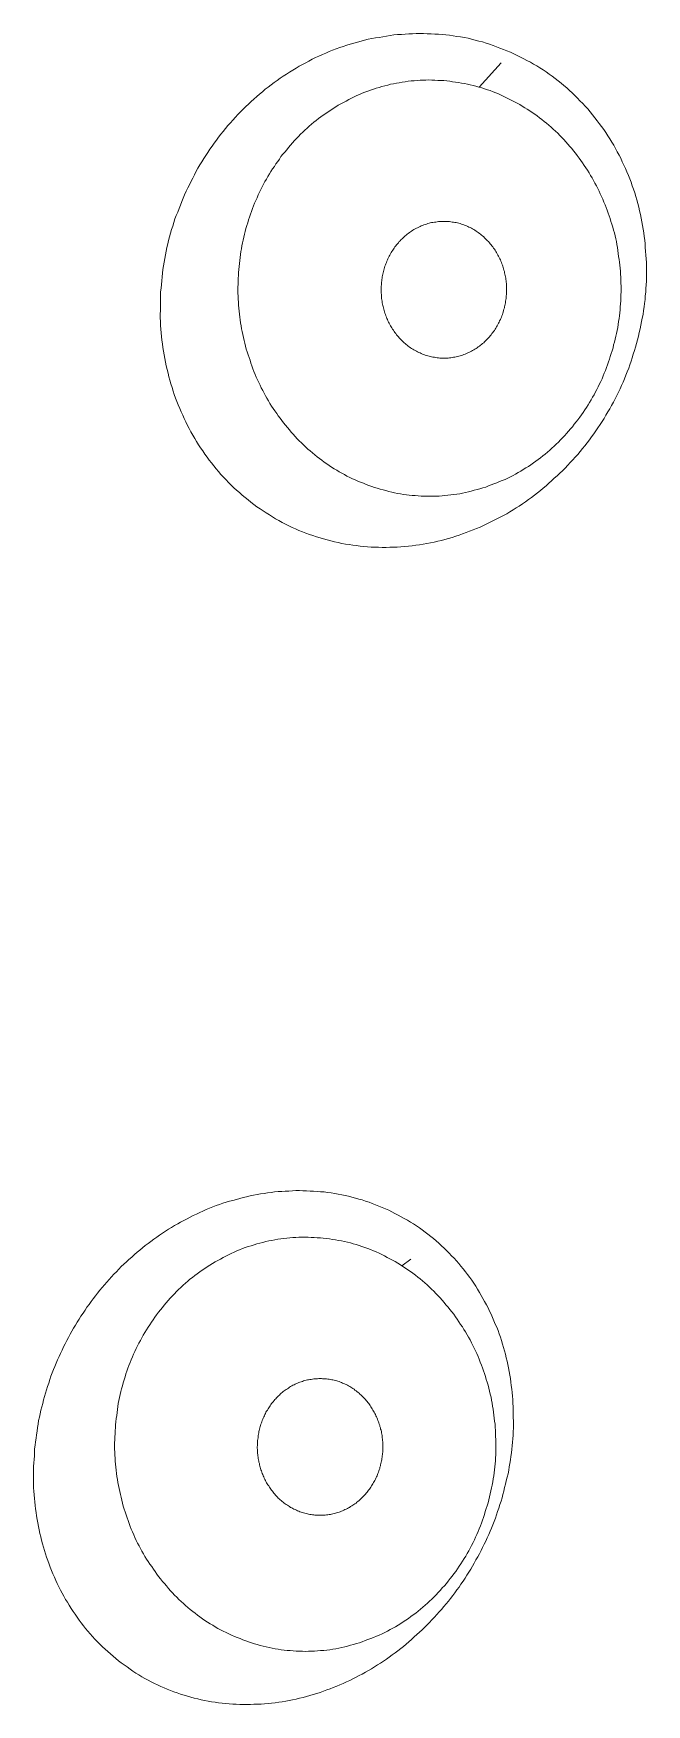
# Model space of a CAD drawing. Extents: x -5208 to -4788, y -2139 to -1842.
# Drawn here: x -4984.93 to -4980.39, y -2089.11 to -2076.76 of the extents above; entities that cross this region are included whole.
import ezdxf

# ---------------------------------------------------------------- set-up
doc = ezdxf.new("R2010")
doc.units = 0
doc.header["$LTSCALE"] = 7
doc.layers.add('Trimetric', color=7, linetype='CONTINUOUS')

msp = doc.modelspace()

# ---------------------------------------------------------------- linework, layer by layer
at = {"layer": 'Trimetric', "color": 0, "linetype": 'Continuous', "lineweight": 18}
for points in [[(-4982.262, -2076.773), (-4982.235, -2076.771), (-4982.207, -2076.769), (-4982.18, -2076.767), (-4982.152, -2076.766), (-4982.125, -2076.764), (-4982.097, -2076.762), (-4982.07, -2076.762), (-4982.042, -2076.763), (-4982.015, -2076.764), (-4981.987, -2076.765), (-4981.96, -2076.767), (-4981.932, -2076.768), (-4981.905, -2076.769), (-4981.877, -2076.772), (-4981.85, -2076.776), (-4981.823, -2076.779), (-4981.796, -2076.784), (-4981.769, -2076.788), (-4981.741, -2076.793), (-4981.714, -2076.798), (-4981.688, -2076.804), (-4981.661, -2076.811), (-4981.634, -2076.818), (-4981.608, -2076.825), (-4981.581, -2076.833), (-4981.555, -2076.841), (-4981.529, -2076.851), (-4981.504, -2076.861), (-4981.478, -2076.871), (-4981.452, -2076.88), (-4981.426, -2076.89), (-4981.401, -2076.9), (-4981.376, -2076.912), (-4981.351, -2076.925), (-4981.327, -2076.937), (-4981.302, -2076.949), (-4981.278, -2076.962), (-4981.253, -2076.974), (-4981.229, -2076.988), (-4981.206, -2077.002), (-4981.182, -2077.016), (-4981.159, -2077.031), (-4981.136, -2077.047), (-4981.114, -2077.062), (-4981.091, -2077.079), (-4981.07, -2077.095), (-4981.048, -2077.112), (-4981.026, -2077.129), (-4981.005, -2077.147), (-4980.984, -2077.165), (-4980.963, -2077.183), (-4980.944, -2077.202), (-4980.924, -2077.222), (-4980.905, -2077.241), (-4980.886, -2077.261), (-4980.866, -2077.281), (-4980.847, -2077.3), (-4980.829, -2077.32), (-4980.811, -2077.342), (-4980.794, -2077.364), (-4980.777, -2077.385), (-4980.76, -2077.407), (-4980.743, -2077.428), (-4980.726, -2077.45), (-4980.71, -2077.472), (-4980.694, -2077.495), (-4980.679, -2077.518), (-4980.665, -2077.541), (-4980.65, -2077.565), (-4980.636, -2077.588), (-4980.623, -2077.612), (-4980.61, -2077.637), (-4980.597, -2077.661), (-4980.584, -2077.685), (-4980.573, -2077.71), (-4980.561, -2077.735), (-4980.549, -2077.76), (-4980.539, -2077.786), (-4980.528, -2077.811), (-4980.518, -2077.837), (-4980.508, -2077.862), (-4980.499, -2077.888), (-4980.49, -2077.914), (-4980.481, -2077.94), (-4980.473, -2077.967), (-4980.465, -2077.993), (-4980.458, -2078.02), (-4980.451, -2078.046), (-4980.445, -2078.073), (-4980.438, -2078.1), (-4980.434, -2078.127), (-4980.429, -2078.154), (-4980.424, -2078.181), (-4980.42, -2078.208), (-4980.415, -2078.236), (-4980.411, -2078.263), (-4980.407, -2078.29), (-4980.405, -2078.317), (-4980.403, -2078.345), (-4980.401, -2078.372), (-4980.399, -2078.4), (-4980.397, -2078.427), (-4980.395, -2078.455), (-4980.394, -2078.482), (-4980.393, -2078.51), (-4980.394, -2078.537), (-4980.394, -2078.565), (-4980.395, -2078.592), (-4980.396, -2078.62), (-4980.398, -2078.647), (-4980.4, -2078.675), (-4980.403, -2078.702), (-4980.405, -2078.729), (-4980.408, -2078.757), (-4980.412, -2078.784), (-4980.416, -2078.811), (-4980.42, -2078.839), (-4980.425, -2078.866), (-4980.431, -2078.892), (-4980.437, -2078.919), (-4980.442, -2078.946), (-4980.448, -2078.973), (-4980.453, -2079), (-4980.46, -2079.027), (-4980.468, -2079.053), (-4980.476, -2079.08), (-4980.484, -2079.106), (-4980.492, -2079.132), (-4980.5, -2079.159), (-4980.508, -2079.185), (-4980.517, -2079.211), (-4980.526, -2079.237), (-4980.536, -2079.263), (-4980.546, -2079.288), (-4980.557, -2079.314), (-4980.567, -2079.339), (-4980.579, -2079.364), (-4980.59, -2079.389), (-4980.602, -2079.414), (-4980.614, -2079.439), (-4980.626, -2079.463), (-4980.639, -2079.488), (-4980.653, -2079.512), (-4980.666, -2079.536), (-4980.68, -2079.56), (-4980.694, -2079.583), (-4980.708, -2079.607), (-4980.722, -2079.63), (-4980.737, -2079.653), (-4980.753, -2079.676), (-4980.768, -2079.699), (-4980.784, -2079.722), (-4980.8, -2079.744), (-4980.816, -2079.766), (-4980.833, -2079.788), (-4980.85, -2079.81), (-4980.867, -2079.831), (-4980.885, -2079.852), (-4980.903, -2079.873), (-4980.922, -2079.893), (-4980.94, -2079.914), (-4980.959, -2079.934), (-4980.977, -2079.954), (-4980.996, -2079.975), (-4981.015, -2079.994), (-4981.035, -2080.013), (-4981.055, -2080.032), (-4981.076, -2080.05), (-4981.096, -2080.069), (-4981.116, -2080.087), (-4981.137, -2080.106), (-4981.158, -2080.124), (-4981.179, -2080.141), (-4981.201, -2080.158), (-4981.222, -2080.175), (-4981.245, -2080.191), (-4981.267, -2080.208), (-4981.289, -2080.224), (-4981.312, -2080.239), (-4981.335, -2080.255), (-4981.358, -2080.269), (-4981.381, -2080.284), (-4981.405, -2080.298), (-4981.428, -2080.312), (-4981.452, -2080.326), (-4981.477, -2080.338), (-4981.502, -2080.35), (-4981.526, -2080.363), (-4981.551, -2080.375), (-4981.575, -2080.387), (-4981.6, -2080.4), (-4981.625, -2080.411), (-4981.651, -2080.421), (-4981.677, -2080.431), (-4981.702, -2080.441), (-4981.728, -2080.45), (-4981.754, -2080.46), (-4981.779, -2080.47), (-4981.805, -2080.479), (-4981.832, -2080.487), (-4981.858, -2080.495), (-4981.885, -2080.502), (-4981.911, -2080.509), (-4981.938, -2080.515), (-4981.965, -2080.521), (-4981.992, -2080.526), (-4982.019, -2080.532), (-4982.046, -2080.537), (-4982.073, -2080.541), (-4982.101, -2080.545), (-4982.128, -2080.549), (-4982.155, -2080.552), (-4982.183, -2080.554), (-4982.21, -2080.557), (-4982.237, -2080.558), (-4982.265, -2080.559), (-4982.292, -2080.56), (-4982.32, -2080.561), (-4982.348, -2080.561), (-4982.375, -2080.56), (-4982.403, -2080.56), (-4982.43, -2080.558), (-4982.457, -2080.556), (-4982.485, -2080.554), (-4982.512, -2080.551), (-4982.54, -2080.548), (-4982.567, -2080.545), (-4982.594, -2080.54), (-4982.621, -2080.536), (-4982.648, -2080.531), (-4982.675, -2080.525), (-4982.702, -2080.519), (-4982.729, -2080.513), (-4982.756, -2080.506), (-4982.782, -2080.498), (-4982.808, -2080.491), (-4982.835, -2080.483), (-4982.861, -2080.474), (-4982.887, -2080.465), (-4982.913, -2080.455), (-4982.938, -2080.445), (-4982.964, -2080.435), (-4982.989, -2080.424), (-4983.014, -2080.413), (-4983.039, -2080.401), (-4983.064, -2080.389), (-4983.088, -2080.376), (-4983.113, -2080.363), (-4983.137, -2080.35), (-4983.16, -2080.335), (-4983.183, -2080.32), (-4983.206, -2080.305), (-4983.229, -2080.29), (-4983.252, -2080.275), (-4983.275, -2080.26), (-4983.298, -2080.244), (-4983.319, -2080.226), (-4983.34, -2080.209), (-4983.361, -2080.191), (-4983.383, -2080.174), (-4983.404, -2080.156), (-4983.425, -2080.139), (-4983.445, -2080.12), (-4983.465, -2080.101), (-4983.484, -2080.082), (-4983.503, -2080.062), (-4983.522, -2080.041), (-4983.541, -2080.021), (-4983.559, -2080.001), (-4983.577, -2079.979), (-4983.594, -2079.958), (-4983.611, -2079.937), (-4983.628, -2079.915), (-4983.644, -2079.893), (-4983.661, -2079.871), (-4983.676, -2079.848), (-4983.692, -2079.825), (-4983.707, -2079.802), (-4983.721, -2079.779), (-4983.735, -2079.755), (-4983.749, -2079.731), (-4983.763, -2079.707), (-4983.776, -2079.683), (-4983.788, -2079.659), (-4983.801, -2079.634), (-4983.812, -2079.609), (-4983.824, -2079.584), (-4983.836, -2079.559), (-4983.846, -2079.534), (-4983.857, -2079.508), (-4983.867, -2079.483), (-4983.876, -2079.457), (-4983.886, -2079.431), (-4983.895, -2079.405), (-4983.903, -2079.379), (-4983.911, -2079.352), (-4983.918, -2079.326), (-4983.926, -2079.299), (-4983.932, -2079.273), (-4983.939, -2079.246), (-4983.945, -2079.219), (-4983.951, -2079.192), (-4983.956, -2079.165), (-4983.962, -2079.138), (-4983.966, -2079.111), (-4983.97, -2079.084), (-4983.974, -2079.056), (-4983.977, -2079.029), (-4983.981, -2079.002), (-4983.983, -2078.974), (-4983.985, -2078.947), (-4983.987, -2078.92), (-4983.989, -2078.892), (-4983.99, -2078.865), (-4983.99, -2078.837), (-4983.989, -2078.81), (-4983.989, -2078.782), (-4983.989, -2078.754), (-4983.988, -2078.727), (-4983.988, -2078.699), (-4983.987, -2078.672), (-4983.984, -2078.645), (-4983.981, -2078.617), (-4983.978, -2078.59), (-4983.975, -2078.562), (-4983.973, -2078.535), (-4983.97, -2078.508), (-4983.966, -2078.48), (-4983.961, -2078.453), (-4983.957, -2078.426), (-4983.952, -2078.399), (-4983.946, -2078.372), (-4983.94, -2078.345), (-4983.934, -2078.318), (-4983.928, -2078.292), (-4983.921, -2078.265), (-4983.913, -2078.238), (-4983.906, -2078.212), (-4983.898, -2078.186), (-4983.889, -2078.159), (-4983.881, -2078.133), (-4983.871, -2078.108), (-4983.861, -2078.082), (-4983.851, -2078.056), (-4983.841, -2078.031), (-4983.831, -2078.005), (-4983.821, -2077.979), (-4983.811, -2077.954), (-4983.799, -2077.929), (-4983.786, -2077.904), (-4983.774, -2077.88), (-4983.762, -2077.855), (-4983.749, -2077.831), (-4983.737, -2077.806), (-4983.725, -2077.781), (-4983.711, -2077.758), (-4983.697, -2077.734), (-4983.683, -2077.71), (-4983.668, -2077.687), (-4983.654, -2077.664), (-4983.638, -2077.641), (-4983.623, -2077.618), (-4983.607, -2077.595), (-4983.591, -2077.573), (-4983.575, -2077.551), (-4983.558, -2077.529), (-4983.541, -2077.507), (-4983.524, -2077.486), (-4983.507, -2077.464), (-4983.489, -2077.443), (-4983.471, -2077.422), (-4983.453, -2077.402), (-4983.434, -2077.382), (-4983.415, -2077.362), (-4983.396, -2077.342), (-4983.377, -2077.322), (-4983.357, -2077.303), (-4983.337, -2077.284), (-4983.317, -2077.265), (-4983.297, -2077.247), (-4983.276, -2077.228), (-4983.255, -2077.21), (-4983.234, -2077.193), (-4983.213, -2077.175), (-4983.191, -2077.158), (-4983.169, -2077.141), (-4983.147, -2077.125), (-4983.125, -2077.109), (-4983.103, -2077.093), (-4983.08, -2077.078), (-4983.057, -2077.063), (-4983.034, -2077.048), (-4983.01, -2077.033), (-4982.986, -2077.019), (-4982.963, -2077.005), (-4982.939, -2076.992), (-4982.914, -2076.979), (-4982.89, -2076.966), (-4982.866, -2076.953), (-4982.841, -2076.941), (-4982.816, -2076.93), (-4982.791, -2076.918), (-4982.766, -2076.907), (-4982.74, -2076.896), (-4982.715, -2076.886), (-4982.689, -2076.876), (-4982.663, -2076.867), (-4982.637, -2076.858), (-4982.611, -2076.849), (-4982.585, -2076.842), (-4982.558, -2076.834), (-4982.532, -2076.827), (-4982.505, -2076.82), (-4982.479, -2076.813), (-4982.452, -2076.805), (-4982.425, -2076.8), (-4982.398, -2076.795), (-4982.371, -2076.791), (-4982.344, -2076.786), (-4982.316, -2076.782), (-4982.289, -2076.777)], [(-4982.003, -2077.106), (-4981.981, -2077.107), (-4981.959, -2077.108), (-4981.937, -2077.109), (-4981.915, -2077.11), (-4981.893, -2077.111), (-4981.871, -2077.113), (-4981.849, -2077.115), (-4981.828, -2077.119), (-4981.806, -2077.122), (-4981.784, -2077.125), (-4981.762, -2077.129), (-4981.741, -2077.132), (-4981.719, -2077.136), (-4981.698, -2077.141), (-4981.676, -2077.147), (-4981.655, -2077.152), (-4981.634, -2077.158), (-4981.613, -2077.164), (-4981.592, -2077.171), (-4981.571, -2077.178), (-4981.55, -2077.185), (-4981.529, -2077.193), (-4981.509, -2077.201), (-4981.489, -2077.209), (-4981.468, -2077.218), (-4981.448, -2077.227), (-4981.429, -2077.237), (-4981.409, -2077.247), (-4981.39, -2077.257), (-4981.37, -2077.267), (-4981.35, -2077.277), (-4981.331, -2077.287), (-4981.313, -2077.299), (-4981.294, -2077.311), (-4981.276, -2077.323), (-4981.257, -2077.335), (-4981.239, -2077.347), (-4981.22, -2077.359), (-4981.202, -2077.372), (-4981.185, -2077.385), (-4981.167, -2077.399), (-4981.15, -2077.412), (-4981.133, -2077.426), (-4981.116, -2077.441), (-4981.1, -2077.455), (-4981.084, -2077.47), (-4981.067, -2077.485), (-4981.051, -2077.5), (-4981.036, -2077.516), (-4981.021, -2077.532), (-4981.005, -2077.547), (-4980.99, -2077.564), (-4980.976, -2077.58), (-4980.961, -2077.597), (-4980.947, -2077.613), (-4980.933, -2077.63), (-4980.919, -2077.648), (-4980.906, -2077.665), (-4980.893, -2077.683), (-4980.88, -2077.701), (-4980.867, -2077.718), (-4980.855, -2077.737), (-4980.843, -2077.755), (-4980.831, -2077.773), (-4980.819, -2077.792), (-4980.808, -2077.811), (-4980.796, -2077.83), (-4980.786, -2077.849), (-4980.775, -2077.868), (-4980.765, -2077.888), (-4980.755, -2077.907), (-4980.745, -2077.927), (-4980.736, -2077.947), (-4980.727, -2077.967), (-4980.717, -2077.987), (-4980.709, -2078.008), (-4980.701, -2078.028), (-4980.692, -2078.048), (-4980.685, -2078.069), (-4980.677, -2078.09), (-4980.67, -2078.11), (-4980.663, -2078.131), (-4980.657, -2078.152), (-4980.65, -2078.173), (-4980.644, -2078.194), (-4980.638, -2078.216), (-4980.632, -2078.237), (-4980.627, -2078.258), (-4980.622, -2078.28), (-4980.617, -2078.301), (-4980.613, -2078.323), (-4980.609, -2078.344), (-4980.606, -2078.366), (-4980.603, -2078.388), (-4980.6, -2078.41), (-4980.597, -2078.432), (-4980.594, -2078.453), (-4980.591, -2078.475), (-4980.589, -2078.497), (-4980.587, -2078.519), (-4980.586, -2078.541), (-4980.585, -2078.563), (-4980.584, -2078.585), (-4980.583, -2078.607), (-4980.582, -2078.629), (-4980.582, -2078.651), (-4980.582, -2078.673), (-4980.583, -2078.695), (-4980.583, -2078.717), (-4980.585, -2078.739), (-4980.586, -2078.761), (-4980.588, -2078.783), (-4980.59, -2078.805), (-4980.592, -2078.827), (-4980.594, -2078.849), (-4980.597, -2078.87), (-4980.6, -2078.892), (-4980.604, -2078.914), (-4980.607, -2078.936), (-4980.612, -2078.957), (-4980.617, -2078.979), (-4980.622, -2079), (-4980.627, -2079.021), (-4980.632, -2079.043), (-4980.637, -2079.064), (-4980.641, -2079.086), (-4980.648, -2079.107), (-4980.655, -2079.128), (-4980.662, -2079.149), (-4980.669, -2079.17), (-4980.676, -2079.19), (-4980.682, -2079.211), (-4980.689, -2079.232), (-4980.697, -2079.253), (-4980.706, -2079.273), (-4980.714, -2079.293), (-4980.723, -2079.314), (-4980.732, -2079.334), (-4980.742, -2079.353), (-4980.751, -2079.373), (-4980.761, -2079.393), (-4980.771, -2079.412), (-4980.782, -2079.432), (-4980.793, -2079.451), (-4980.804, -2079.47), (-4980.815, -2079.489), (-4980.826, -2079.508), (-4980.838, -2079.526), (-4980.85, -2079.545), (-4980.862, -2079.563), (-4980.875, -2079.581), (-4980.888, -2079.599), (-4980.901, -2079.617), (-4980.914, -2079.634), (-4980.928, -2079.651), (-4980.942, -2079.669), (-4980.956, -2079.685), (-4980.97, -2079.702), (-4980.985, -2079.719), (-4980.999, -2079.735), (-4981.015, -2079.751), (-4981.03, -2079.767), (-4981.045, -2079.782), (-4981.061, -2079.798), (-4981.077, -2079.813), (-4981.093, -2079.828), (-4981.11, -2079.842), (-4981.127, -2079.856), (-4981.144, -2079.871), (-4981.161, -2079.884), (-4981.178, -2079.898), (-4981.196, -2079.911), (-4981.213, -2079.924), (-4981.231, -2079.937), (-4981.249, -2079.95), (-4981.267, -2079.962), (-4981.286, -2079.974), (-4981.305, -2079.985), (-4981.324, -2079.997), (-4981.343, -2080.008), (-4981.362, -2080.019), (-4981.381, -2080.029), (-4981.401, -2080.039), (-4981.42, -2080.049), (-4981.44, -2080.058), (-4981.461, -2080.067), (-4981.481, -2080.075), (-4981.501, -2080.083), (-4981.522, -2080.091), (-4981.542, -2080.099), (-4981.563, -2080.107), (-4981.583, -2080.115), (-4981.605, -2080.121), (-4981.626, -2080.127), (-4981.647, -2080.133), (-4981.668, -2080.139), (-4981.69, -2080.145), (-4981.711, -2080.151), (-4981.732, -2080.155), (-4981.754, -2080.16), (-4981.775, -2080.164), (-4981.797, -2080.167), (-4981.819, -2080.171), (-4981.841, -2080.173), (-4981.863, -2080.176), (-4981.885, -2080.178), (-4981.906, -2080.179), (-4981.928, -2080.181), (-4981.95, -2080.182), (-4981.972, -2080.182), (-4981.994, -2080.183), (-4982.016, -2080.183), (-4982.038, -2080.182), (-4982.06, -2080.182), (-4982.082, -2080.18), (-4982.104, -2080.178), (-4982.126, -2080.177), (-4982.148, -2080.175), (-4982.17, -2080.172), (-4982.192, -2080.169), (-4982.213, -2080.165), (-4982.235, -2080.162), (-4982.257, -2080.157), (-4982.278, -2080.153), (-4982.3, -2080.147), (-4982.321, -2080.141), (-4982.342, -2080.136), (-4982.363, -2080.13), (-4982.385, -2080.124), (-4982.406, -2080.118), (-4982.426, -2080.111), (-4982.447, -2080.103), (-4982.467, -2080.095), (-4982.488, -2080.087), (-4982.509, -2080.079), (-4982.529, -2080.071), (-4982.549, -2080.062), (-4982.569, -2080.053), (-4982.589, -2080.043), (-4982.609, -2080.034), (-4982.628, -2080.023), (-4982.647, -2080.013), (-4982.667, -2080.002), (-4982.685, -2079.99), (-4982.704, -2079.979), (-4982.723, -2079.967), (-4982.741, -2079.955), (-4982.759, -2079.943), (-4982.777, -2079.93), (-4982.795, -2079.917), (-4982.813, -2079.904), (-4982.83, -2079.891), (-4982.847, -2079.877), (-4982.864, -2079.863), (-4982.881, -2079.848), (-4982.898, -2079.834), (-4982.914, -2079.819), (-4982.93, -2079.804), (-4982.946, -2079.789), (-4982.962, -2079.774), (-4982.977, -2079.758), (-4982.992, -2079.742), (-4983.007, -2079.725), (-4983.021, -2079.709), (-4983.035, -2079.692), (-4983.049, -2079.675), (-4983.063, -2079.658), (-4983.078, -2079.641), (-4983.092, -2079.624), (-4983.104, -2079.606), (-4983.117, -2079.588), (-4983.129, -2079.57), (-4983.142, -2079.552), (-4983.154, -2079.534), (-4983.167, -2079.516), (-4983.179, -2079.497), (-4983.19, -2079.478), (-4983.201, -2079.459), (-4983.212, -2079.44), (-4983.222, -2079.421), (-4983.232, -2079.401), (-4983.243, -2079.382), (-4983.252, -2079.362), (-4983.262, -2079.342), (-4983.271, -2079.322), (-4983.28, -2079.302), (-4983.289, -2079.282), (-4983.297, -2079.261), (-4983.305, -2079.241), (-4983.312, -2079.22), (-4983.319, -2079.199), (-4983.326, -2079.178), (-4983.333, -2079.158), (-4983.34, -2079.137), (-4983.347, -2079.116), (-4983.354, -2079.095), (-4983.359, -2079.073), (-4983.364, -2079.052), (-4983.369, -2079.031), (-4983.374, -2079.009), (-4983.379, -2078.988), (-4983.384, -2078.966), (-4983.389, -2078.945), (-4983.392, -2078.923), (-4983.396, -2078.901), (-4983.399, -2078.88), (-4983.402, -2078.858), (-4983.405, -2078.836), (-4983.407, -2078.814), (-4983.409, -2078.792), (-4983.411, -2078.77), (-4983.412, -2078.748), (-4983.414, -2078.726), (-4983.414, -2078.704), (-4983.415, -2078.682), (-4983.416, -2078.66), (-4983.415, -2078.638), (-4983.414, -2078.616), (-4983.413, -2078.594), (-4983.413, -2078.572), (-4983.412, -2078.55), (-4983.411, -2078.528), (-4983.41, -2078.506), (-4983.407, -2078.484), (-4983.405, -2078.463), (-4983.402, -2078.441), (-4983.399, -2078.419), (-4983.396, -2078.397), (-4983.393, -2078.375), (-4983.39, -2078.354), (-4983.386, -2078.332), (-4983.382, -2078.31), (-4983.377, -2078.289), (-4983.372, -2078.267), (-4983.367, -2078.246), (-4983.362, -2078.225), (-4983.356, -2078.203), (-4983.35, -2078.182), (-4983.343, -2078.161), (-4983.337, -2078.14), (-4983.33, -2078.119), (-4983.323, -2078.098), (-4983.316, -2078.078), (-4983.308, -2078.057), (-4983.3, -2078.037), (-4983.292, -2078.016), (-4983.283, -2077.996), (-4983.274, -2077.976), (-4983.265, -2077.956), (-4983.256, -2077.936), (-4983.246, -2077.916), (-4983.237, -2077.896), (-4983.226, -2077.877), (-4983.216, -2077.857), (-4983.205, -2077.838), (-4983.194, -2077.819), (-4983.183, -2077.8), (-4983.171, -2077.782), (-4983.159, -2077.764), (-4983.146, -2077.745), (-4983.134, -2077.727), (-4983.121, -2077.709), (-4983.109, -2077.691), (-4983.097, -2077.672), (-4983.083, -2077.655), (-4983.069, -2077.639), (-4983.055, -2077.622), (-4983.041, -2077.605), (-4983.027, -2077.588), (-4983.012, -2077.571), (-4982.998, -2077.554), (-4982.983, -2077.538), (-4982.967, -2077.523), (-4982.952, -2077.507), (-4982.936, -2077.492), (-4982.92, -2077.477), (-4982.904, -2077.461), (-4982.888, -2077.447), (-4982.871, -2077.432), (-4982.854, -2077.418), (-4982.837, -2077.405), (-4982.82, -2077.391), (-4982.802, -2077.378), (-4982.784, -2077.365), (-4982.766, -2077.353), (-4982.748, -2077.341), (-4982.729, -2077.329), (-4982.711, -2077.316), (-4982.692, -2077.304), (-4982.674, -2077.292), (-4982.655, -2077.282), (-4982.635, -2077.272), (-4982.615, -2077.262), (-4982.596, -2077.251), (-4982.576, -2077.241), (-4982.557, -2077.231), (-4982.537, -2077.222), (-4982.517, -2077.213), (-4982.497, -2077.204), (-4982.476, -2077.196), (-4982.456, -2077.188), (-4982.435, -2077.181), (-4982.414, -2077.174), (-4982.393, -2077.167), (-4982.372, -2077.161), (-4982.351, -2077.155), (-4982.33, -2077.149), (-4982.308, -2077.144), (-4982.287, -2077.138), (-4982.265, -2077.134), (-4982.244, -2077.13), (-4982.222, -2077.126), (-4982.2, -2077.122), (-4982.179, -2077.119), (-4982.157, -2077.116), (-4982.135, -2077.113), (-4982.113, -2077.112), (-4982.091, -2077.11), (-4982.069, -2077.108), (-4982.047, -2077.107), (-4982.025, -2077.107)], [(-4981.893, -2078.151), (-4981.903, -2078.151), (-4981.913, -2078.152), (-4981.923, -2078.152), (-4981.933, -2078.153), (-4981.943, -2078.154), (-4981.953, -2078.156), (-4981.963, -2078.157), (-4981.973, -2078.159), (-4981.983, -2078.16), (-4981.993, -2078.163), (-4982.002, -2078.165), (-4982.012, -2078.168), (-4982.022, -2078.171), (-4982.031, -2078.174), (-4982.041, -2078.177), (-4982.05, -2078.181), (-4982.06, -2078.185), (-4982.069, -2078.189), (-4982.078, -2078.193), (-4982.087, -2078.198), (-4982.096, -2078.202), (-4982.105, -2078.207), (-4982.114, -2078.212), (-4982.122, -2078.217), (-4982.131, -2078.223), (-4982.139, -2078.229), (-4982.147, -2078.234), (-4982.156, -2078.24), (-4982.164, -2078.246), (-4982.171, -2078.252), (-4982.179, -2078.259), (-4982.187, -2078.265), (-4982.194, -2078.272), (-4982.202, -2078.279), (-4982.209, -2078.286), (-4982.216, -2078.294), (-4982.223, -2078.301), (-4982.229, -2078.309), (-4982.235, -2078.317), (-4982.242, -2078.324), (-4982.248, -2078.332), (-4982.254, -2078.34), (-4982.26, -2078.348), (-4982.266, -2078.357), (-4982.271, -2078.365), (-4982.277, -2078.374), (-4982.282, -2078.382), (-4982.287, -2078.391), (-4982.292, -2078.4), (-4982.297, -2078.409), (-4982.302, -2078.418), (-4982.306, -2078.427), (-4982.31, -2078.436), (-4982.314, -2078.445), (-4982.318, -2078.455), (-4982.322, -2078.464), (-4982.325, -2078.473), (-4982.328, -2078.483), (-4982.332, -2078.493), (-4982.334, -2078.502), (-4982.337, -2078.512), (-4982.34, -2078.522), (-4982.342, -2078.531), (-4982.344, -2078.541), (-4982.346, -2078.551), (-4982.348, -2078.561), (-4982.35, -2078.571), (-4982.351, -2078.581), (-4982.352, -2078.591), (-4982.354, -2078.601), (-4982.355, -2078.611), (-4982.355, -2078.621), (-4982.356, -2078.631), (-4982.356, -2078.641), (-4982.357, -2078.651), (-4982.357, -2078.662), (-4982.356, -2078.672), (-4982.356, -2078.682), (-4982.355, -2078.692), (-4982.355, -2078.702), (-4982.354, -2078.712), (-4982.353, -2078.722), (-4982.351, -2078.732), (-4982.35, -2078.742), (-4982.348, -2078.752), (-4982.346, -2078.762), (-4982.344, -2078.772), (-4982.342, -2078.781), (-4982.34, -2078.791), (-4982.337, -2078.801), (-4982.334, -2078.811), (-4982.331, -2078.82), (-4982.328, -2078.83), (-4982.325, -2078.84), (-4982.322, -2078.849), (-4982.318, -2078.858), (-4982.314, -2078.868), (-4982.31, -2078.877), (-4982.306, -2078.886), (-4982.302, -2078.895), (-4982.297, -2078.904), (-4982.292, -2078.913), (-4982.287, -2078.922), (-4982.282, -2078.931), (-4982.277, -2078.939), (-4982.272, -2078.948), (-4982.266, -2078.956), (-4982.26, -2078.965), (-4982.255, -2078.973), (-4982.248, -2078.981), (-4982.242, -2078.989), (-4982.236, -2078.996), (-4982.229, -2079.004), (-4982.223, -2079.012), (-4982.216, -2079.019), (-4982.209, -2079.026), (-4982.201, -2079.033), (-4982.194, -2079.041), (-4982.187, -2079.048), (-4982.179, -2079.054), (-4982.171, -2079.06), (-4982.163, -2079.067), (-4982.156, -2079.073), (-4982.148, -2079.079), (-4982.139, -2079.085), (-4982.131, -2079.091), (-4982.122, -2079.096), (-4982.114, -2079.101), (-4982.105, -2079.106), (-4982.096, -2079.111), (-4982.087, -2079.116), (-4982.078, -2079.12), (-4982.069, -2079.124), (-4982.06, -2079.128), (-4982.05, -2079.132), (-4982.041, -2079.135), (-4982.031, -2079.139), (-4982.022, -2079.142), (-4982.012, -2079.145), (-4982.002, -2079.147), (-4981.993, -2079.15), (-4981.983, -2079.153), (-4981.973, -2079.155), (-4981.963, -2079.156), (-4981.953, -2079.158), (-4981.943, -2079.159), (-4981.933, -2079.16), (-4981.923, -2079.161), (-4981.913, -2079.162), (-4981.903, -2079.162), (-4981.893, -2079.162), (-4981.883, -2079.162), (-4981.873, -2079.161), (-4981.862, -2079.161), (-4981.852, -2079.16), (-4981.842, -2079.159), (-4981.832, -2079.158), (-4981.822, -2079.156), (-4981.812, -2079.154), (-4981.802, -2079.153), (-4981.793, -2079.15), (-4981.783, -2079.148), (-4981.773, -2079.145), (-4981.764, -2079.142), (-4981.754, -2079.139), (-4981.744, -2079.136), (-4981.735, -2079.132), (-4981.726, -2079.128), (-4981.716, -2079.124), (-4981.707, -2079.12), (-4981.698, -2079.116), (-4981.689, -2079.111), (-4981.68, -2079.106), (-4981.672, -2079.101), (-4981.663, -2079.096), (-4981.654, -2079.091), (-4981.646, -2079.085), (-4981.638, -2079.079), (-4981.63, -2079.073), (-4981.622, -2079.067), (-4981.614, -2079.06), (-4981.606, -2079.054), (-4981.598, -2079.048), (-4981.591, -2079.041), (-4981.584, -2079.034), (-4981.577, -2079.026), (-4981.57, -2079.019), (-4981.563, -2079.012), (-4981.556, -2079.004), (-4981.549, -2078.997), (-4981.543, -2078.989), (-4981.537, -2078.981), (-4981.531, -2078.973), (-4981.525, -2078.965), (-4981.519, -2078.957), (-4981.514, -2078.948), (-4981.508, -2078.94), (-4981.503, -2078.931), (-4981.498, -2078.922), (-4981.493, -2078.913), (-4981.488, -2078.904), (-4981.484, -2078.895), (-4981.48, -2078.886), (-4981.475, -2078.877), (-4981.471, -2078.868), (-4981.467, -2078.858), (-4981.464, -2078.849), (-4981.46, -2078.84), (-4981.457, -2078.83), (-4981.454, -2078.821), (-4981.451, -2078.811), (-4981.448, -2078.801), (-4981.445, -2078.791), (-4981.443, -2078.782), (-4981.441, -2078.772), (-4981.439, -2078.762), (-4981.437, -2078.752), (-4981.436, -2078.742), (-4981.434, -2078.732), (-4981.433, -2078.722), (-4981.432, -2078.712), (-4981.431, -2078.702), (-4981.43, -2078.692), (-4981.43, -2078.682), (-4981.429, -2078.672), (-4981.429, -2078.662), (-4981.429, -2078.652), (-4981.429, -2078.641), (-4981.429, -2078.631), (-4981.43, -2078.621), (-4981.43, -2078.611), (-4981.431, -2078.601), (-4981.433, -2078.591), (-4981.434, -2078.581), (-4981.435, -2078.571), (-4981.437, -2078.561), (-4981.439, -2078.551), (-4981.441, -2078.541), (-4981.443, -2078.532), (-4981.445, -2078.522), (-4981.448, -2078.512), (-4981.451, -2078.502), (-4981.454, -2078.493), (-4981.457, -2078.483), (-4981.46, -2078.474), (-4981.463, -2078.464), (-4981.467, -2078.455), (-4981.471, -2078.445), (-4981.475, -2078.436), (-4981.479, -2078.427), (-4981.484, -2078.418), (-4981.488, -2078.409), (-4981.493, -2078.4), (-4981.498, -2078.391), (-4981.503, -2078.382), (-4981.508, -2078.374), (-4981.513, -2078.365), (-4981.519, -2078.357), (-4981.525, -2078.348), (-4981.531, -2078.34), (-4981.537, -2078.332), (-4981.543, -2078.324), (-4981.549, -2078.316), (-4981.556, -2078.309), (-4981.562, -2078.301), (-4981.57, -2078.294), (-4981.577, -2078.287), (-4981.584, -2078.28), (-4981.591, -2078.273), (-4981.598, -2078.266), (-4981.606, -2078.259), (-4981.614, -2078.253), (-4981.622, -2078.246), (-4981.63, -2078.24), (-4981.638, -2078.234), (-4981.646, -2078.228), (-4981.654, -2078.223), (-4981.663, -2078.217), (-4981.671, -2078.212), (-4981.68, -2078.207), (-4981.689, -2078.202), (-4981.698, -2078.197), (-4981.707, -2078.193), (-4981.716, -2078.189), (-4981.726, -2078.185), (-4981.735, -2078.181), (-4981.744, -2078.177), (-4981.754, -2078.174), (-4981.763, -2078.171), (-4981.773, -2078.168), (-4981.783, -2078.165), (-4981.793, -2078.163), (-4981.802, -2078.16), (-4981.812, -2078.159), (-4981.822, -2078.157), (-4981.832, -2078.156), (-4981.842, -2078.154), (-4981.852, -2078.153), (-4981.862, -2078.152), (-4981.872, -2078.152), (-4981.882, -2078.151)], [(-4983.144, -2085.323), (-4983.118, -2085.322), (-4983.092, -2085.321), (-4983.066, -2085.319), (-4983.04, -2085.318), (-4983.013, -2085.316), (-4982.987, -2085.315), (-4982.961, -2085.314), (-4982.935, -2085.316), (-4982.909, -2085.317), (-4982.882, -2085.318), (-4982.856, -2085.32), (-4982.83, -2085.321), (-4982.804, -2085.323), (-4982.778, -2085.325), (-4982.752, -2085.329), (-4982.726, -2085.332), (-4982.7, -2085.336), (-4982.674, -2085.341), (-4982.648, -2085.346), (-4982.623, -2085.351), (-4982.597, -2085.357), (-4982.572, -2085.363), (-4982.546, -2085.37), (-4982.521, -2085.377), (-4982.496, -2085.384), (-4982.471, -2085.392), (-4982.446, -2085.401), (-4982.422, -2085.411), (-4982.397, -2085.42), (-4982.373, -2085.43), (-4982.349, -2085.44), (-4982.325, -2085.45), (-4982.3, -2085.46), (-4982.277, -2085.472), (-4982.254, -2085.484), (-4982.231, -2085.497), (-4982.208, -2085.509), (-4982.185, -2085.522), (-4982.162, -2085.534), (-4982.139, -2085.547), (-4982.117, -2085.561), (-4982.095, -2085.575), (-4982.073, -2085.59), (-4982.052, -2085.605), (-4982.03, -2085.621), (-4982.01, -2085.637), (-4981.989, -2085.653), (-4981.969, -2085.67), (-4981.949, -2085.687), (-4981.929, -2085.704), (-4981.91, -2085.722), (-4981.891, -2085.74), (-4981.872, -2085.758), (-4981.853, -2085.777), (-4981.835, -2085.796), (-4981.817, -2085.814), (-4981.8, -2085.834), (-4981.783, -2085.854), (-4981.766, -2085.874), (-4981.749, -2085.894), (-4981.733, -2085.915), (-4981.717, -2085.936), (-4981.701, -2085.957), (-4981.686, -2085.978), (-4981.671, -2086), (-4981.657, -2086.022), (-4981.644, -2086.044), (-4981.63, -2086.067), (-4981.617, -2086.09), (-4981.604, -2086.112), (-4981.591, -2086.135), (-4981.578, -2086.158), (-4981.566, -2086.181), (-4981.555, -2086.205), (-4981.544, -2086.229), (-4981.534, -2086.253), (-4981.523, -2086.277), (-4981.513, -2086.301), (-4981.502, -2086.325), (-4981.492, -2086.349), (-4981.484, -2086.374), (-4981.475, -2086.399), (-4981.466, -2086.424), (-4981.459, -2086.449), (-4981.451, -2086.474), (-4981.444, -2086.499), (-4981.437, -2086.524), (-4981.431, -2086.55), (-4981.425, -2086.575), (-4981.419, -2086.601), (-4981.414, -2086.626), (-4981.409, -2086.652), (-4981.404, -2086.678), (-4981.401, -2086.704), (-4981.398, -2086.73), (-4981.394, -2086.756), (-4981.391, -2086.782), (-4981.388, -2086.808), (-4981.385, -2086.834), (-4981.382, -2086.86), (-4981.382, -2086.887), (-4981.381, -2086.913), (-4981.38, -2086.939), (-4981.379, -2086.965), (-4981.379, -2086.991), (-4981.378, -2087.018), (-4981.378, -2087.044), (-4981.378, -2087.07), (-4981.379, -2087.096), (-4981.381, -2087.122), (-4981.383, -2087.149), (-4981.384, -2087.175), (-4981.387, -2087.201), (-4981.39, -2087.227), (-4981.393, -2087.253), (-4981.397, -2087.279), (-4981.4, -2087.305), (-4981.404, -2087.331), (-4981.409, -2087.357), (-4981.413, -2087.382), (-4981.418, -2087.408), (-4981.424, -2087.434), (-4981.431, -2087.459), (-4981.437, -2087.485), (-4981.443, -2087.51), (-4981.449, -2087.536), (-4981.456, -2087.561), (-4981.462, -2087.586), (-4981.47, -2087.611), (-4981.479, -2087.636), (-4981.487, -2087.661), (-4981.496, -2087.686), (-4981.504, -2087.711), (-4981.512, -2087.736), (-4981.521, -2087.76), (-4981.531, -2087.785), (-4981.54, -2087.809), (-4981.551, -2087.833), (-4981.561, -2087.857), (-4981.572, -2087.881), (-4981.583, -2087.905), (-4981.594, -2087.929), (-4981.606, -2087.952), (-4981.618, -2087.976), (-4981.63, -2087.999), (-4981.642, -2088.022), (-4981.655, -2088.045), (-4981.668, -2088.068), (-4981.681, -2088.09), (-4981.694, -2088.113), (-4981.708, -2088.135), (-4981.722, -2088.157), (-4981.736, -2088.18), (-4981.751, -2088.201), (-4981.766, -2088.223), (-4981.78, -2088.245), (-4981.796, -2088.266), (-4981.811, -2088.287), (-4981.827, -2088.308), (-4981.843, -2088.329), (-4981.859, -2088.349), (-4981.876, -2088.37), (-4981.892, -2088.39), (-4981.909, -2088.41), (-4981.927, -2088.429), (-4981.945, -2088.448), (-4981.963, -2088.467), (-4981.981, -2088.487), (-4981.999, -2088.506), (-4982.017, -2088.525), (-4982.035, -2088.544), (-4982.054, -2088.562), (-4982.074, -2088.579), (-4982.093, -2088.597), (-4982.112, -2088.614), (-4982.132, -2088.632), (-4982.151, -2088.65), (-4982.171, -2088.667), (-4982.191, -2088.684), (-4982.212, -2088.7), (-4982.233, -2088.716), (-4982.253, -2088.732), (-4982.275, -2088.747), (-4982.296, -2088.763), (-4982.317, -2088.778), (-4982.339, -2088.793), (-4982.361, -2088.807), (-4982.383, -2088.821), (-4982.405, -2088.835), (-4982.428, -2088.849), (-4982.45, -2088.862), (-4982.473, -2088.875), (-4982.496, -2088.888), (-4982.519, -2088.9), (-4982.542, -2088.912), (-4982.566, -2088.924), (-4982.589, -2088.935), (-4982.613, -2088.946), (-4982.637, -2088.957), (-4982.661, -2088.968), (-4982.685, -2088.978), (-4982.71, -2088.988), (-4982.734, -2088.998), (-4982.759, -2089.006), (-4982.783, -2089.015), (-4982.808, -2089.024), (-4982.833, -2089.032), (-4982.858, -2089.04), (-4982.883, -2089.047), (-4982.908, -2089.054), (-4982.934, -2089.061), (-4982.959, -2089.067), (-4982.985, -2089.073), (-4983.011, -2089.078), (-4983.036, -2089.083), (-4983.062, -2089.088), (-4983.088, -2089.093), (-4983.114, -2089.096), (-4983.14, -2089.1), (-4983.166, -2089.103), (-4983.192, -2089.106), (-4983.218, -2089.108), (-4983.244, -2089.11), (-4983.27, -2089.112), (-4983.297, -2089.112), (-4983.323, -2089.113), (-4983.349, -2089.114), (-4983.375, -2089.113), (-4983.401, -2089.113), (-4983.428, -2089.112), (-4983.454, -2089.11), (-4983.48, -2089.108), (-4983.506, -2089.106), (-4983.532, -2089.104), (-4983.558, -2089.101), (-4983.584, -2089.097), (-4983.61, -2089.093), (-4983.636, -2089.088), (-4983.662, -2089.083), (-4983.687, -2089.078), (-4983.713, -2089.072), (-4983.738, -2089.066), (-4983.764, -2089.059), (-4983.789, -2089.052), (-4983.814, -2089.044), (-4983.839, -2089.036), (-4983.864, -2089.028), (-4983.889, -2089.019), (-4983.913, -2089.01), (-4983.938, -2089.001), (-4983.962, -2088.99), (-4983.986, -2088.98), (-4984.01, -2088.969), (-4984.033, -2088.958), (-4984.057, -2088.946), (-4984.08, -2088.934), (-4984.103, -2088.921), (-4984.126, -2088.908), (-4984.148, -2088.895), (-4984.171, -2088.881), (-4984.192, -2088.866), (-4984.213, -2088.851), (-4984.235, -2088.835), (-4984.256, -2088.82), (-4984.278, -2088.805), (-4984.299, -2088.79), (-4984.319, -2088.773), (-4984.339, -2088.756), (-4984.358, -2088.738), (-4984.378, -2088.721), (-4984.398, -2088.704), (-4984.417, -2088.686), (-4984.436, -2088.668), (-4984.455, -2088.65), (-4984.473, -2088.631), (-4984.491, -2088.611), (-4984.508, -2088.592), (-4984.525, -2088.572), (-4984.542, -2088.552), (-4984.558, -2088.531), (-4984.574, -2088.51), (-4984.59, -2088.489), (-4984.605, -2088.468), (-4984.62, -2088.446), (-4984.635, -2088.425), (-4984.649, -2088.403), (-4984.663, -2088.38), (-4984.677, -2088.358), (-4984.69, -2088.336), (-4984.703, -2088.313), (-4984.715, -2088.29), (-4984.728, -2088.267), (-4984.74, -2088.243), (-4984.751, -2088.219), (-4984.762, -2088.196), (-4984.773, -2088.172), (-4984.783, -2088.148), (-4984.793, -2088.123), (-4984.803, -2088.099), (-4984.812, -2088.075), (-4984.821, -2088.05), (-4984.83, -2088.025), (-4984.838, -2088), (-4984.846, -2087.975), (-4984.853, -2087.95), (-4984.86, -2087.925), (-4984.867, -2087.899), (-4984.873, -2087.874), (-4984.88, -2087.849), (-4984.885, -2087.823), (-4984.89, -2087.797), (-4984.895, -2087.771), (-4984.9, -2087.746), (-4984.904, -2087.72), (-4984.908, -2087.694), (-4984.912, -2087.668), (-4984.915, -2087.642), (-4984.917, -2087.616), (-4984.92, -2087.59), (-4984.922, -2087.564), (-4984.924, -2087.537), (-4984.926, -2087.511), (-4984.927, -2087.485), (-4984.927, -2087.459), (-4984.928, -2087.433), (-4984.928, -2087.406), (-4984.927, -2087.38), (-4984.926, -2087.354), (-4984.924, -2087.328), (-4984.923, -2087.302), (-4984.921, -2087.275), (-4984.92, -2087.249), (-4984.919, -2087.223), (-4984.916, -2087.197), (-4984.912, -2087.171), (-4984.908, -2087.145), (-4984.905, -2087.119), (-4984.901, -2087.093), (-4984.897, -2087.067), (-4984.893, -2087.041), (-4984.889, -2087.015), (-4984.883, -2086.99), (-4984.878, -2086.964), (-4984.872, -2086.938), (-4984.866, -2086.913), (-4984.859, -2086.888), (-4984.853, -2086.862), (-4984.846, -2086.837), (-4984.839, -2086.812), (-4984.831, -2086.787), (-4984.823, -2086.762), (-4984.815, -2086.737), (-4984.806, -2086.712), (-4984.798, -2086.687), (-4984.788, -2086.663), (-4984.779, -2086.638), (-4984.769, -2086.614), (-4984.759, -2086.59), (-4984.749, -2086.565), (-4984.738, -2086.542), (-4984.727, -2086.518), (-4984.716, -2086.494), (-4984.705, -2086.47), (-4984.693, -2086.447), (-4984.681, -2086.423), (-4984.669, -2086.4), (-4984.656, -2086.377), (-4984.643, -2086.354), (-4984.631, -2086.332), (-4984.617, -2086.309), (-4984.604, -2086.287), (-4984.59, -2086.264), (-4984.576, -2086.242), (-4984.561, -2086.22), (-4984.546, -2086.199), (-4984.532, -2086.177), (-4984.516, -2086.156), (-4984.501, -2086.135), (-4984.485, -2086.114), (-4984.469, -2086.093), (-4984.453, -2086.072), (-4984.436, -2086.052), (-4984.42, -2086.031), (-4984.403, -2086.011), (-4984.385, -2085.992), (-4984.368, -2085.972), (-4984.351, -2085.952), (-4984.333, -2085.933), (-4984.314, -2085.915), (-4984.296, -2085.896), (-4984.278, -2085.877), (-4984.259, -2085.859), (-4984.24, -2085.841), (-4984.221, -2085.823), (-4984.201, -2085.806), (-4984.181, -2085.788), (-4984.161, -2085.771), (-4984.141, -2085.754), (-4984.121, -2085.738), (-4984.101, -2085.721), (-4984.08, -2085.705), (-4984.059, -2085.69), (-4984.038, -2085.674), (-4984.016, -2085.659), (-4983.995, -2085.644), (-4983.973, -2085.63), (-4983.951, -2085.615), (-4983.929, -2085.601), (-4983.907, -2085.587), (-4983.884, -2085.574), (-4983.861, -2085.561), (-4983.839, -2085.547), (-4983.816, -2085.535), (-4983.792, -2085.523), (-4983.769, -2085.511), (-4983.746, -2085.499), (-4983.722, -2085.488), (-4983.698, -2085.477), (-4983.674, -2085.466), (-4983.65, -2085.455), (-4983.626, -2085.445), (-4983.602, -2085.436), (-4983.577, -2085.426), (-4983.552, -2085.417), (-4983.528, -2085.409), (-4983.503, -2085.4), (-4983.478, -2085.393), (-4983.452, -2085.387), (-4983.427, -2085.38), (-4983.402, -2085.373), (-4983.376, -2085.366), (-4983.351, -2085.36), (-4983.326, -2085.353), (-4983.3, -2085.348), (-4983.274, -2085.344), (-4983.248, -2085.34), (-4983.222, -2085.336), (-4983.196, -2085.332), (-4983.17, -2085.328)], [(-4982.919, -2085.659), (-4982.896, -2085.66), (-4982.874, -2085.661), (-4982.851, -2085.662), (-4982.829, -2085.663), (-4982.806, -2085.664), (-4982.784, -2085.666), (-4982.762, -2085.669), (-4982.739, -2085.672), (-4982.717, -2085.676), (-4982.695, -2085.679), (-4982.673, -2085.683), (-4982.65, -2085.687), (-4982.628, -2085.691), (-4982.606, -2085.697), (-4982.584, -2085.702), (-4982.563, -2085.708), (-4982.541, -2085.714), (-4982.52, -2085.721), (-4982.498, -2085.728), (-4982.477, -2085.735), (-4982.456, -2085.743), (-4982.435, -2085.751), (-4982.414, -2085.759), (-4982.393, -2085.768), (-4982.372, -2085.778), (-4982.352, -2085.788), (-4982.332, -2085.798), (-4982.312, -2085.809), (-4982.292, -2085.819), (-4982.272, -2085.829), (-4982.252, -2085.84), (-4982.233, -2085.852), (-4982.214, -2085.864), (-4982.195, -2085.876), (-4982.177, -2085.889), (-4982.158, -2085.901), (-4982.139, -2085.913), (-4982.121, -2085.926), (-4982.103, -2085.94), (-4982.085, -2085.954), (-4982.067, -2085.968), (-4982.05, -2085.982), (-4982.033, -2085.997), (-4982.016, -2086.012), (-4982, -2086.028), (-4981.983, -2086.043), (-4981.967, -2086.059), (-4981.951, -2086.075), (-4981.936, -2086.091), (-4981.92, -2086.107), (-4981.905, -2086.125), (-4981.891, -2086.142), (-4981.877, -2086.159), (-4981.862, -2086.176), (-4981.848, -2086.194), (-4981.833, -2086.211), (-4981.82, -2086.229), (-4981.807, -2086.248), (-4981.794, -2086.266), (-4981.782, -2086.285), (-4981.769, -2086.304), (-4981.756, -2086.322), (-4981.744, -2086.341), (-4981.732, -2086.36), (-4981.721, -2086.38), (-4981.71, -2086.399), (-4981.699, -2086.419), (-4981.688, -2086.439), (-4981.678, -2086.459), (-4981.668, -2086.479), (-4981.659, -2086.5), (-4981.649, -2086.52), (-4981.64, -2086.541), (-4981.632, -2086.562), (-4981.623, -2086.583), (-4981.615, -2086.604), (-4981.607, -2086.625), (-4981.6, -2086.646), (-4981.592, -2086.667), (-4981.585, -2086.689), (-4981.579, -2086.71), (-4981.572, -2086.732), (-4981.566, -2086.753), (-4981.56, -2086.775), (-4981.555, -2086.797), (-4981.549, -2086.819), (-4981.544, -2086.841), (-4981.54, -2086.863), (-4981.536, -2086.885), (-4981.532, -2086.908), (-4981.529, -2086.93), (-4981.526, -2086.952), (-4981.523, -2086.975), (-4981.52, -2086.997), (-4981.517, -2087.019), (-4981.514, -2087.042), (-4981.513, -2087.064), (-4981.512, -2087.087), (-4981.511, -2087.109), (-4981.51, -2087.132), (-4981.509, -2087.154), (-4981.508, -2087.177), (-4981.508, -2087.199), (-4981.508, -2087.222), (-4981.509, -2087.244), (-4981.509, -2087.267), (-4981.511, -2087.289), (-4981.512, -2087.312), (-4981.514, -2087.334), (-4981.516, -2087.357), (-4981.518, -2087.379), (-4981.521, -2087.401), (-4981.524, -2087.424), (-4981.528, -2087.446), (-4981.531, -2087.468), (-4981.535, -2087.491), (-4981.54, -2087.512), (-4981.545, -2087.534), (-4981.55, -2087.556), (-4981.556, -2087.578), (-4981.561, -2087.6), (-4981.566, -2087.622), (-4981.572, -2087.644), (-4981.579, -2087.665), (-4981.586, -2087.687), (-4981.593, -2087.708), (-4981.6, -2087.73), (-4981.607, -2087.751), (-4981.614, -2087.772), (-4981.622, -2087.793), (-4981.631, -2087.814), (-4981.639, -2087.835), (-4981.648, -2087.856), (-4981.658, -2087.876), (-4981.667, -2087.897), (-4981.677, -2087.917), (-4981.688, -2087.937), (-4981.698, -2087.957), (-4981.709, -2087.977), (-4981.72, -2087.996), (-4981.731, -2088.016), (-4981.743, -2088.035), (-4981.755, -2088.054), (-4981.767, -2088.073), (-4981.779, -2088.092), (-4981.792, -2088.111), (-4981.805, -2088.129), (-4981.818, -2088.147), (-4981.832, -2088.165), (-4981.846, -2088.183), (-4981.86, -2088.201), (-4981.874, -2088.218), (-4981.889, -2088.235), (-4981.904, -2088.252), (-4981.918, -2088.269), (-4981.934, -2088.285), (-4981.95, -2088.302), (-4981.965, -2088.318), (-4981.982, -2088.334), (-4981.998, -2088.349), (-4982.014, -2088.364), (-4982.031, -2088.379), (-4982.048, -2088.394), (-4982.066, -2088.409), (-4982.083, -2088.423), (-4982.101, -2088.437), (-4982.119, -2088.45), (-4982.137, -2088.464), (-4982.155, -2088.477), (-4982.174, -2088.489), (-4982.193, -2088.502), (-4982.212, -2088.514), (-4982.231, -2088.526), (-4982.25, -2088.538), (-4982.27, -2088.549), (-4982.289, -2088.56), (-4982.309, -2088.57), (-4982.329, -2088.581), (-4982.35, -2088.59), (-4982.37, -2088.6), (-4982.391, -2088.609), (-4982.412, -2088.617), (-4982.433, -2088.625), (-4982.454, -2088.633), (-4982.475, -2088.641), (-4982.496, -2088.65), (-4982.517, -2088.657), (-4982.539, -2088.663), (-4982.561, -2088.669), (-4982.582, -2088.675), (-4982.604, -2088.681), (-4982.626, -2088.686), (-4982.648, -2088.692), (-4982.67, -2088.696), (-4982.692, -2088.701), (-4982.714, -2088.704), (-4982.737, -2088.708), (-4982.759, -2088.711), (-4982.781, -2088.713), (-4982.804, -2088.715), (-4982.826, -2088.717), (-4982.849, -2088.719), (-4982.871, -2088.719), (-4982.894, -2088.72), (-4982.916, -2088.721), (-4982.939, -2088.72), (-4982.961, -2088.719), (-4982.984, -2088.719), (-4983.006, -2088.717), (-4983.029, -2088.715), (-4983.051, -2088.714), (-4983.074, -2088.711), (-4983.096, -2088.708), (-4983.118, -2088.705), (-4983.141, -2088.701), (-4983.163, -2088.697), (-4983.185, -2088.693), (-4983.207, -2088.687), (-4983.228, -2088.682), (-4983.25, -2088.676), (-4983.272, -2088.67), (-4983.294, -2088.664), (-4983.315, -2088.658), (-4983.337, -2088.651), (-4983.358, -2088.643), (-4983.379, -2088.635), (-4983.4, -2088.626), (-4983.421, -2088.618), (-4983.442, -2088.61), (-4983.463, -2088.602), (-4983.483, -2088.592), (-4983.503, -2088.582), (-4983.524, -2088.572), (-4983.544, -2088.562), (-4983.563, -2088.551), (-4983.583, -2088.54), (-4983.602, -2088.528), (-4983.621, -2088.516), (-4983.641, -2088.504), (-4983.659, -2088.492), (-4983.678, -2088.479), (-4983.696, -2088.466), (-4983.714, -2088.453), (-4983.732, -2088.439), (-4983.75, -2088.425), (-4983.768, -2088.411), (-4983.785, -2088.397), (-4983.802, -2088.382), (-4983.819, -2088.367), (-4983.836, -2088.352), (-4983.852, -2088.336), (-4983.868, -2088.321), (-4983.884, -2088.305), (-4983.9, -2088.288), (-4983.915, -2088.272), (-4983.93, -2088.255), (-4983.944, -2088.237), (-4983.959, -2088.22), (-4983.973, -2088.203), (-4983.987, -2088.185), (-4984.002, -2088.168), (-4984.015, -2088.15), (-4984.028, -2088.131), (-4984.041, -2088.113), (-4984.053, -2088.094), (-4984.066, -2088.076), (-4984.079, -2088.057), (-4984.091, -2088.038), (-4984.103, -2088.019), (-4984.114, -2087.999), (-4984.125, -2087.98), (-4984.136, -2087.96), (-4984.146, -2087.94), (-4984.157, -2087.92), (-4984.167, -2087.9), (-4984.177, -2087.88), (-4984.186, -2087.859), (-4984.195, -2087.838), (-4984.204, -2087.818), (-4984.212, -2087.797), (-4984.22, -2087.776), (-4984.227, -2087.754), (-4984.235, -2087.733), (-4984.242, -2087.711), (-4984.249, -2087.69), (-4984.256, -2087.669), (-4984.263, -2087.647), (-4984.269, -2087.626), (-4984.274, -2087.604), (-4984.279, -2087.582), (-4984.284, -2087.56), (-4984.289, -2087.538), (-4984.294, -2087.516), (-4984.299, -2087.494), (-4984.303, -2087.472), (-4984.307, -2087.449), (-4984.311, -2087.427), (-4984.314, -2087.405), (-4984.316, -2087.382), (-4984.319, -2087.36), (-4984.321, -2087.338), (-4984.323, -2087.315), (-4984.324, -2087.293), (-4984.326, -2087.27), (-4984.326, -2087.248), (-4984.327, -2087.225), (-4984.327, -2087.203), (-4984.327, -2087.18), (-4984.326, -2087.158), (-4984.325, -2087.135), (-4984.324, -2087.112), (-4984.323, -2087.09), (-4984.322, -2087.067), (-4984.321, -2087.045), (-4984.318, -2087.023), (-4984.315, -2087), (-4984.312, -2086.978), (-4984.309, -2086.956), (-4984.306, -2086.933), (-4984.303, -2086.911), (-4984.3, -2086.889), (-4984.296, -2086.866), (-4984.291, -2086.844), (-4984.286, -2086.822), (-4984.281, -2086.8), (-4984.276, -2086.779), (-4984.27, -2086.757), (-4984.264, -2086.735), (-4984.257, -2086.714), (-4984.25, -2086.692), (-4984.244, -2086.67), (-4984.236, -2086.649), (-4984.229, -2086.628), (-4984.221, -2086.607), (-4984.213, -2086.586), (-4984.204, -2086.565), (-4984.196, -2086.544), (-4984.187, -2086.523), (-4984.177, -2086.503), (-4984.168, -2086.483), (-4984.158, -2086.462), (-4984.148, -2086.442), (-4984.137, -2086.422), (-4984.126, -2086.402), (-4984.115, -2086.383), (-4984.104, -2086.363), (-4984.092, -2086.344), (-4984.08, -2086.325), (-4984.067, -2086.307), (-4984.055, -2086.288), (-4984.042, -2086.269), (-4984.029, -2086.251), (-4984.017, -2086.232), (-4984.003, -2086.214), (-4983.989, -2086.197), (-4983.974, -2086.179), (-4983.96, -2086.162), (-4983.946, -2086.145), (-4983.931, -2086.127), (-4983.917, -2086.11), (-4983.901, -2086.094), (-4983.885, -2086.077), (-4983.87, -2086.061), (-4983.854, -2086.046), (-4983.837, -2086.03), (-4983.821, -2086.015), (-4983.804, -2086), (-4983.787, -2085.985), (-4983.77, -2085.97), (-4983.752, -2085.956), (-4983.734, -2085.942), (-4983.716, -2085.929), (-4983.698, -2085.915), (-4983.679, -2085.903), (-4983.661, -2085.891), (-4983.642, -2085.878), (-4983.623, -2085.866), (-4983.604, -2085.854), (-4983.585, -2085.841), (-4983.565, -2085.831), (-4983.545, -2085.821), (-4983.525, -2085.81), (-4983.505, -2085.8), (-4983.485, -2085.79), (-4983.465, -2085.779), (-4983.444, -2085.77), (-4983.424, -2085.761), (-4983.403, -2085.753), (-4983.382, -2085.744), (-4983.361, -2085.736), (-4983.339, -2085.729), (-4983.318, -2085.722), (-4983.296, -2085.716), (-4983.275, -2085.709), (-4983.253, -2085.703), (-4983.231, -2085.698), (-4983.209, -2085.692), (-4983.187, -2085.687), (-4983.165, -2085.683), (-4983.143, -2085.679), (-4983.121, -2085.675), (-4983.099, -2085.672), (-4983.076, -2085.669), (-4983.054, -2085.666), (-4983.031, -2085.664), (-4983.009, -2085.662), (-4982.987, -2085.661), (-4982.964, -2085.66), (-4982.941, -2085.659)], [(-4982.808, -2086.704), (-4982.817, -2086.704), (-4982.827, -2086.705), (-4982.836, -2086.705), (-4982.846, -2086.706), (-4982.855, -2086.706), (-4982.864, -2086.708), (-4982.874, -2086.71), (-4982.883, -2086.711), (-4982.893, -2086.713), (-4982.902, -2086.714), (-4982.911, -2086.717), (-4982.921, -2086.719), (-4982.93, -2086.722), (-4982.939, -2086.725), (-4982.948, -2086.728), (-4982.957, -2086.731), (-4982.966, -2086.734), (-4982.974, -2086.738), (-4982.983, -2086.741), (-4982.992, -2086.746), (-4983, -2086.75), (-4983.009, -2086.754), (-4983.017, -2086.759), (-4983.026, -2086.763), (-4983.034, -2086.768), (-4983.042, -2086.774), (-4983.05, -2086.779), (-4983.058, -2086.784), (-4983.065, -2086.789), (-4983.073, -2086.795), (-4983.081, -2086.801), (-4983.088, -2086.807), (-4983.095, -2086.813), (-4983.102, -2086.819), (-4983.109, -2086.826), (-4983.116, -2086.832), (-4983.123, -2086.839), (-4983.13, -2086.846), (-4983.136, -2086.853), (-4983.142, -2086.86), (-4983.148, -2086.867), (-4983.155, -2086.875), (-4983.161, -2086.882), (-4983.167, -2086.889), (-4983.172, -2086.897), (-4983.177, -2086.905), (-4983.183, -2086.913), (-4983.188, -2086.921), (-4983.193, -2086.929), (-4983.198, -2086.937), (-4983.203, -2086.945), (-4983.208, -2086.953), (-4983.212, -2086.962), (-4983.216, -2086.97), (-4983.22, -2086.979), (-4983.224, -2086.988), (-4983.228, -2086.996), (-4983.232, -2087.005), (-4983.236, -2087.014), (-4983.239, -2087.023), (-4983.242, -2087.032), (-4983.245, -2087.041), (-4983.248, -2087.05), (-4983.251, -2087.059), (-4983.253, -2087.068), (-4983.256, -2087.077), (-4983.258, -2087.087), (-4983.26, -2087.096), (-4983.262, -2087.105), (-4983.263, -2087.115), (-4983.265, -2087.124), (-4983.266, -2087.134), (-4983.267, -2087.143), (-4983.269, -2087.152), (-4983.27, -2087.162), (-4983.27, -2087.171), (-4983.271, -2087.181), (-4983.271, -2087.19), (-4983.271, -2087.2), (-4983.272, -2087.209), (-4983.272, -2087.219), (-4983.271, -2087.228), (-4983.271, -2087.238), (-4983.27, -2087.247), (-4983.27, -2087.257), (-4983.269, -2087.266), (-4983.268, -2087.276), (-4983.267, -2087.285), (-4983.265, -2087.295), (-4983.264, -2087.304), (-4983.262, -2087.314), (-4983.26, -2087.323), (-4983.257, -2087.332), (-4983.255, -2087.341), (-4983.253, -2087.351), (-4983.251, -2087.36), (-4983.248, -2087.369), (-4983.245, -2087.378), (-4983.242, -2087.387), (-4983.239, -2087.396), (-4983.236, -2087.405), (-4983.232, -2087.414), (-4983.229, -2087.423), (-4983.225, -2087.431), (-4983.221, -2087.44), (-4983.217, -2087.449), (-4983.212, -2087.457), (-4983.208, -2087.466), (-4983.203, -2087.474), (-4983.199, -2087.482), (-4983.194, -2087.49), (-4983.188, -2087.498), (-4983.183, -2087.506), (-4983.178, -2087.514), (-4983.172, -2087.522), (-4983.167, -2087.53), (-4983.161, -2087.537), (-4983.155, -2087.544), (-4983.149, -2087.552), (-4983.143, -2087.559), (-4983.137, -2087.566), (-4983.13, -2087.573), (-4983.123, -2087.58), (-4983.117, -2087.587), (-4983.11, -2087.593), (-4983.103, -2087.6), (-4983.095, -2087.606), (-4983.088, -2087.612), (-4983.081, -2087.618), (-4983.073, -2087.624), (-4983.066, -2087.63), (-4983.058, -2087.635), (-4983.05, -2087.641), (-4983.042, -2087.646), (-4983.034, -2087.651), (-4983.026, -2087.656), (-4983.017, -2087.66), (-4983.009, -2087.665), (-4983.001, -2087.669), (-4982.992, -2087.673), (-4982.983, -2087.677), (-4982.975, -2087.681), (-4982.966, -2087.684), (-4982.957, -2087.688), (-4982.948, -2087.691), (-4982.939, -2087.694), (-4982.93, -2087.697), (-4982.921, -2087.699), (-4982.911, -2087.702), (-4982.902, -2087.704), (-4982.893, -2087.706), (-4982.884, -2087.708), (-4982.874, -2087.71), (-4982.865, -2087.711), (-4982.855, -2087.712), (-4982.846, -2087.713), (-4982.836, -2087.714), (-4982.827, -2087.714), (-4982.817, -2087.715), (-4982.808, -2087.715), (-4982.798, -2087.714), (-4982.789, -2087.714), (-4982.779, -2087.713), (-4982.77, -2087.713), (-4982.76, -2087.712), (-4982.751, -2087.711), (-4982.741, -2087.709), (-4982.732, -2087.708), (-4982.723, -2087.706), (-4982.713, -2087.704), (-4982.704, -2087.702), (-4982.695, -2087.7), (-4982.686, -2087.697), (-4982.677, -2087.694), (-4982.668, -2087.691), (-4982.659, -2087.688), (-4982.65, -2087.685), (-4982.641, -2087.681), (-4982.632, -2087.677), (-4982.624, -2087.673), (-4982.615, -2087.669), (-4982.606, -2087.665), (-4982.598, -2087.66), (-4982.59, -2087.656), (-4982.582, -2087.651), (-4982.573, -2087.646), (-4982.566, -2087.64), (-4982.558, -2087.635), (-4982.55, -2087.63), (-4982.542, -2087.624), (-4982.535, -2087.618), (-4982.528, -2087.612), (-4982.52, -2087.606), (-4982.513, -2087.6), (-4982.506, -2087.593), (-4982.499, -2087.586), (-4982.493, -2087.579), (-4982.486, -2087.573), (-4982.479, -2087.566), (-4982.473, -2087.559), (-4982.467, -2087.552), (-4982.46, -2087.544), (-4982.455, -2087.537), (-4982.449, -2087.529), (-4982.443, -2087.522), (-4982.438, -2087.514), (-4982.432, -2087.506), (-4982.427, -2087.498), (-4982.422, -2087.49), (-4982.417, -2087.482), (-4982.413, -2087.473), (-4982.408, -2087.465), (-4982.404, -2087.457), (-4982.399, -2087.448), (-4982.395, -2087.44), (-4982.391, -2087.431), (-4982.387, -2087.422), (-4982.384, -2087.413), (-4982.38, -2087.405), (-4982.377, -2087.396), (-4982.373, -2087.387), (-4982.37, -2087.378), (-4982.367, -2087.369), (-4982.365, -2087.36), (-4982.362, -2087.35), (-4982.36, -2087.341), (-4982.358, -2087.332), (-4982.356, -2087.323), (-4982.354, -2087.313), (-4982.352, -2087.304), (-4982.351, -2087.295), (-4982.349, -2087.285), (-4982.348, -2087.276), (-4982.347, -2087.266), (-4982.346, -2087.257), (-4982.345, -2087.247), (-4982.345, -2087.238), (-4982.344, -2087.228), (-4982.344, -2087.219), (-4982.344, -2087.209), (-4982.344, -2087.2), (-4982.344, -2087.19), (-4982.344, -2087.181), (-4982.345, -2087.171), (-4982.346, -2087.162), (-4982.347, -2087.152), (-4982.348, -2087.143), (-4982.349, -2087.133), (-4982.35, -2087.124), (-4982.352, -2087.114), (-4982.354, -2087.105), (-4982.355, -2087.096), (-4982.357, -2087.086), (-4982.36, -2087.077), (-4982.362, -2087.068), (-4982.365, -2087.059), (-4982.367, -2087.05), (-4982.37, -2087.041), (-4982.373, -2087.032), (-4982.376, -2087.023), (-4982.38, -2087.014), (-4982.383, -2087.005), (-4982.387, -2086.996), (-4982.391, -2086.987), (-4982.395, -2086.979), (-4982.399, -2086.97), (-4982.403, -2086.962), (-4982.408, -2086.953), (-4982.412, -2086.945), (-4982.417, -2086.937), (-4982.422, -2086.928), (-4982.427, -2086.92), (-4982.432, -2086.912), (-4982.437, -2086.904), (-4982.443, -2086.897), (-4982.448, -2086.889), (-4982.454, -2086.881), (-4982.46, -2086.874), (-4982.466, -2086.867), (-4982.472, -2086.859), (-4982.479, -2086.852), (-4982.485, -2086.846), (-4982.492, -2086.839), (-4982.499, -2086.832), (-4982.506, -2086.825), (-4982.513, -2086.819), (-4982.52, -2086.813), (-4982.527, -2086.807), (-4982.535, -2086.801), (-4982.542, -2086.795), (-4982.55, -2086.789), (-4982.557, -2086.783), (-4982.565, -2086.778), (-4982.573, -2086.773), (-4982.581, -2086.768), (-4982.589, -2086.763), (-4982.598, -2086.758), (-4982.606, -2086.754), (-4982.615, -2086.749), (-4982.623, -2086.745), (-4982.632, -2086.741), (-4982.641, -2086.738), (-4982.649, -2086.734), (-4982.658, -2086.731), (-4982.667, -2086.727), (-4982.676, -2086.724), (-4982.685, -2086.722), (-4982.695, -2086.719), (-4982.704, -2086.717), (-4982.713, -2086.714), (-4982.722, -2086.713), (-4982.732, -2086.711), (-4982.741, -2086.709), (-4982.751, -2086.708), (-4982.76, -2086.706), (-4982.77, -2086.706), (-4982.779, -2086.705), (-4982.789, -2086.705), (-4982.798, -2086.704)]]:
    msp.add_lwpolyline(points, close=True, dxfattribs=at)
for points in [[(-4981.631, -2077.16), (-4981.468, -2076.98)], [(-4982.203, -2085.872), (-4982.138, -2085.822)]]:
    msp.add_lwpolyline(points, dxfattribs=at)

doc.saveas('drawing.dxf')
